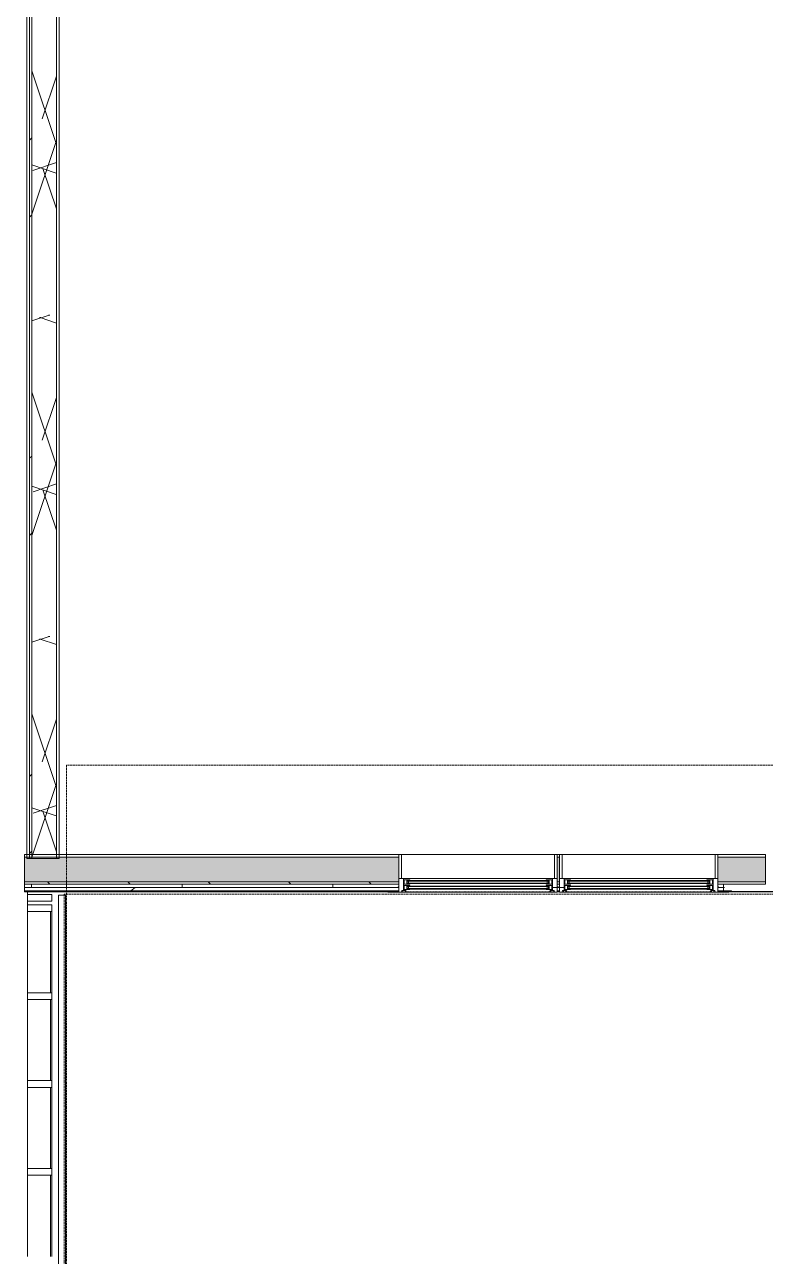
# Model space of a CAD drawing. Header units: metres. Extents: x -104 to 1975, y 9767 to 12269.
# Drawn here: x 475.3 to 641.2, y 11166.2 to 11442.2 of the extents above; entities that cross this region are included whole.
import ezdxf

# ---------------------------------------------------------------- set-up
doc = ezdxf.new("R2010")
doc.units = ezdxf.units.M
for name, pattern in [('Dash', [0.25, 0.125, -0.125]), ('Dash 1_16_', [0.125, 0.0625, -0.0625]), ('Double Dash 3_8_', [1, 0.375, -0.125, 0.125, -0.125, 0.125, -0.125])]:
    doc.linetypes.add(name, pattern=pattern)
for name, color, linetype, lineweight in [('0-2', 7, 'Continuous', 9), ('0-3', 10, 'Double Dash 3_8_', 15), ('A-DETL-GENF-HDLN-1', 7, 'Dash', 9), ('A-DETL-GENF-HDLN-2', 1, 'Continuous', 9), ('A-FLOR-1', 7, 'Continuous', 9), ('A-GLAZ', 151, 'Continuous', 9), ('A-GLAZ-1', 7, 'Continuous', 9), ('A-GLAZ-CWMG', 51, 'Continuous', 9), ('A-GLAZ-CWMG-1', 7, 'Continuous', 9), ('A-GLAZ-CWMG-2', 252, 'Continuous', 9), ('A-WALL', 113, 'Continuous', 9), ('A-WALL-1', 7, 'Continuous', 9), ('A-WALL-PATT-1', 8, 'Continuous', 9), ('A-WALL-PATT-2', 253, 'Continuous', 9), ('A-WALL-PATT-5', 111, 'Continuous', 9), ('C-PROP-LINE-2', 10, 'Dash 1_16_', 15), ('I-WALL', 2, 'Continuous', 9)]:
    doc.layers.add(name, color=color, linetype=linetype, lineweight=lineweight)
pattern_1 = [(161.57, (3887.364, 1.8), (-14.4010124, -0.0012439), [0, -102.456, 11.376, 0]), (18.43, (3883.764, 1.8), (-14.4010124, 0.0012439), [0, -102.456, 11.376, 0]), (108.43, (3887.364, 1.8), (7.1973965, -36.003153), [34.146, -79.686]), (71.57, (3883.764, 1.8), (7.1973965, 36.003153), [34.146, -79.686])]

# ---------------------------------------------------------------- blocks, each defined once
blk = doc.blocks.new('Perforated Panel at Magic-Pak - hvac panel - 3rd floor-2505074-KEY PLAN - 2ND FLOOR')
at = {"layer": 'A-GLAZ-1'}
for p, q in [((-19.01, -4.12), (19.01, -4.12)), ((-19.01, -4.19), (-19.01, -4.12)), ((19.01, -4.19), (-19.01, -4.19)), ((19.01, -4.12), (19.01, -4.19))]:
    blk.add_line(p, q, dxfattribs=at)
blk = doc.blocks.new('Rectangular Mullion - Stud - Vertical-3289778-KEY PLAN - 2ND FLOOR')
at = {"layer": 'A-GLAZ-CWMG-1'}
for p, q in [((-1.5, 2.75), (-1.5, -2.75)), ((0, 2.75), (-1.5, 2.75)), ((0, -2.75), (0, 2.75)), ((-1.5, -2.75), (0, -2.75))]:
    blk.add_line(p, q, dxfattribs=at)
blk = doc.blocks.new('Rectangular Mullion - Stud - Base_Head-1991713-KEY PLAN - 2ND FLOOR')
at = {"layer": 'A-GLAZ-CWMG-2'}
h = blk.add_hatch(dxfattribs=at)
h.set_pattern_fill('FP_6', color=256, style=0, pattern_type=2)
h.set_pattern_definition([(90, (-3406.924, 11235.12), (-8, 5e-16), [])])
h.paths.add_polyline_path([(-3409.67, 11225.28), (-3404.17, 11225.28), (-3404.17, 11243.46), (-3409.67, 11243.46)], flags=0)
at = {"layer": 'A-GLAZ-CWMG-1'}
for p, q in [((-3409.67, 11243.46), (-3409.67, 11225.28)), ((-3404.17, 11225.28), (-3404.17, 11243.46))]:
    blk.add_line(p, q, dxfattribs=at)
blk = doc.blocks.new('Rectangular Mullion - Stud - Base_Head-1769174-KEY PLAN - 2ND FLOOR')
at = {"layer": 'A-GLAZ-CWMG-2'}
h = blk.add_hatch(dxfattribs=at)
h.set_pattern_fill('FP_7', color=256, style=0, pattern_type=2)
h.set_pattern_definition([(90, (-3406.924, 11215.437), (-8, 5e-16), [])])
h.paths.add_polyline_path([(-3404.17, 11205.59), (-3404.17, 11223.78), (-3409.67, 11223.78), (-3409.67, 11205.59)], flags=0)
at = {"layer": 'A-GLAZ-CWMG-1'}
for p, q in [((-3409.67, 11223.78), (-3409.67, 11205.59)), ((-3404.17, 11205.59), (-3404.17, 11223.78))]:
    blk.add_line(p, q, dxfattribs=at)
blk = doc.blocks.new('Rectangular Mullion - Stud - Vertical-3289780-KEY PLAN - 2ND FLOOR')
at = {"layer": 'A-GLAZ-CWMG-1'}
for p, q in [((0, 2.75), (1.5, 2.75)), ((0, -2.75), (0, 2.75)), ((1.5, 2.75), (1.5, -2.75)), ((1.5, -2.75), (0, -2.75))]:
    blk.add_line(p, q, dxfattribs=at)
blk = doc.blocks.new('Rectangular Mullion - Stud - Vertical-V5-KEY PLAN - 2ND FLOOR')
at = {"layer": 'A-GLAZ-CWMG-1'}
for p, q in [((0, 2.75), (1.5, 2.75)), ((0, -2.75), (0, 2.75)), ((1.5, 2.75), (1.5, -2.75)), ((1.5, -2.75), (0, -2.75))]:
    blk.add_line(p, q, dxfattribs=at)
blk = doc.blocks.new('Rectangular Mullion - Stud - Vertical-V6-KEY PLAN - 2ND FLOOR')
at = {"layer": 'A-GLAZ-CWMG-1'}
for p, q in [((0, 2.75), (1.5, 2.75)), ((0, -2.75), (0, 2.75)), ((1.5, 2.75), (1.5, -2.75)), ((1.5, -2.75), (0, -2.75))]:
    blk.add_line(p, q, dxfattribs=at)
blk = doc.blocks.new('Rectangular Mullion - Stud - Vertical-V7-KEY PLAN - 2ND FLOOR')
at = {"layer": 'A-GLAZ-CWMG'}
h = blk.add_hatch(dxfattribs=at)
h.set_pattern_fill('FP_9', color=256, style=0, pattern_type=2)
h.set_pattern_definition([(53.13, (11095.911, -3442.924), (-208.800444, -248.399627), [45, -405]), (63.435, (11122.91, -3496.924), (18.00023, 126.00021), [100.623, -100.623]), (71.565, (11167.91, -3496.924), (35.999546, 197.99966), [56.921, -227.684])])
h.paths.add_polyline_path([(1.5, 2.75), (1.5, -2.75), (0, -2.75), (0, 2.75)], flags=0)
at = {"layer": 'A-GLAZ-CWMG-1'}
for p, q in [((0, 2.75), (1.5, 2.75)), ((0, -2.75), (0, 2.75)), ((1.5, 2.75), (1.5, -2.75)), ((1.5, -2.75), (0, -2.75))]:
    blk.add_line(p, q, dxfattribs=at)
blk = doc.blocks.new('Window-Double_Hung-Marvin-Essential - ESDH3066 - 2nd Floor-3357213-KEY PLAN - 2ND FLOOR')
at = {"layer": 'A-DETL-GENF-HDLN-1'}
blk.add_line((16.1, -4.22), (-16.5, -4.22), dxfattribs=at)
at = {"layer": 'A-DETL-GENF-HDLN-2'}
for p, q in [((-17.12, 4.19), (-17.75, 4.19)), ((-17.12, -1.16), (-17.12, 4.19)), ((17.12, 4.19), (17.75, 4.19)), ((17.12, 4.19), (17.12, -1.16)), ((-16.72, -1.19), (-17.75, -1.19)), ((-17.75, -4.28), (-17.75, -1.19)), ((-16.72, -3.77), (-16.72, -1.19)), ((-16.56, -1.53), (-15.34, -1.53)), ((-16.56, -1.53), (-16.56, -2.47)), ((-15.34, -2.47), (-16.56, -2.47)), ((-16.56, -2.75), (-15.34, -2.75)), ((-16.56, -2.75), (-16.56, -3.69)), ((-15.28, -1.65), (-15.94, -1.65)), ((-15.94, -1.65), (-15.94, -2.37)), ((-15.94, -2.37), (-15.28, -2.37)), ((-15.84, -1.66), (-15.84, -2.35)), ((-15.54, -1.79), (-15.54, -2.23)), ((-15.34, -1.53), (-15.28, -1.59)), ((-15.34, -2.47), (-15.28, -2.41)), ((-15.34, -2.75), (-15.28, -2.81)), ((-15.28, -1.59), (-15.28, -1.65)), ((-15.28, -2.37), (-15.28, -2.41)), ((15.34, -1.53), (15.28, -1.59)), ((15.28, -1.59), (15.28, -1.65)), ((15.28, -1.65), (15.94, -1.65)), ((15.28, -2.37), (15.28, -2.41)), ((15.94, -2.37), (15.28, -2.37)), ((15.34, -2.47), (15.28, -2.41)), ((15.34, -2.75), (15.28, -2.81)), ((16.56, -1.53), (15.34, -1.53)), ((15.34, -2.47), (16.56, -2.47)), ((16.56, -2.75), (15.34, -2.75)), ((15.54, -1.79), (15.54, -2.23)), ((15.84, -1.66), (15.84, -2.35)), ((15.94, -1.65), (15.94, -2.37)), ((16.56, -1.53), (16.56, -2.47)), ((16.56, -2.75), (16.56, -3.69)), ((16.72, -3.77), (16.72, -1.19)), ((16.72, -1.19), (17.75, -1.19)), ((17.75, -4.28), (17.75, -1.19)), ((-19.25, -3.23), (-19.25, -3.19)), ((-19.25, -3.19), (-17.9, -3.19)), ((-17.75, -3.23), (-19.25, -3.23)), ((-17.9, -3.19), (-17.9, -3.08)), ((-17.9, -3.08), (-17.75, -3.08)), ((-17.75, -4.28), (-17.16, -4.28)), ((-17.08, -3.87), (-17.16, -4.28)), ((-17.08, -3.87), (-16.19, -3.87)), ((-16.85, -4.25), (-16.85, -3.87)), ((-16.3, -4.25), (-16.85, -4.25)), ((-16.38, -3.77), (-16.72, -3.77)), ((-15.34, -3.69), (-16.56, -3.69)), ((-16.38, -3.87), (-16.38, -3.77)), ((-16.18, -4.01), (-16.3, -4.01)), ((-16.3, -4.01), (-16.3, -4.25)), ((-16.19, -3.87), (-16.19, -3.97)), ((-16.19, -3.97), (-16.1, -3.97)), ((-16.18, -4.22), (-16.18, -4.01)), ((-16.18, -4.22), (-16.1, -4.22)), ((-16.1, -3.97), (-16.1, -4.22)), ((-15.28, -2.87), (-15.94, -2.87)), ((-15.94, -2.87), (-15.94, -3.59)), ((-15.94, -3.59), (-15.28, -3.59)), ((-15.84, -2.88), (-15.84, -3.57)), ((-15.54, -3.01), (-15.54, -3.45)), ((-15.34, -3.69), (-15.28, -3.63)), ((-15.28, -2.81), (-15.28, -2.87)), ((-15.28, -3.59), (-15.28, -3.63)), ((15.28, -2.81), (15.28, -2.87)), ((15.28, -2.87), (15.94, -2.87)), ((15.28, -3.59), (15.28, -3.63)), ((15.94, -3.59), (15.28, -3.59)), ((15.34, -3.69), (15.28, -3.63)), ((15.34, -3.69), (16.56, -3.69)), ((15.54, -3.01), (15.54, -3.45)), ((15.84, -2.88), (15.84, -3.57)), ((15.94, -2.87), (15.94, -3.59)), ((16.19, -3.97), (16.1, -3.97)), ((16.1, -3.97), (16.1, -4.22)), ((16.18, -4.22), (16.1, -4.22)), ((16.18, -4.22), (16.18, -4.01)), ((16.18, -4.01), (16.3, -4.01)), ((17.08, -3.87), (16.19, -3.87)), ((16.19, -3.87), (16.19, -3.97)), ((16.3, -4.01), (16.3, -4.25)), ((16.3, -4.25), (16.85, -4.25)), ((16.38, -3.87), (16.38, -3.77)), ((16.38, -3.77), (16.72, -3.77)), ((16.85, -4.25), (16.85, -3.87)), ((17.08, -3.87), (17.16, -4.28)), ((17.75, -4.28), (17.16, -4.28)), ((17.9, -3.08), (17.75, -3.08)), ((17.75, -3.23), (19.25, -3.23)), ((17.9, -3.19), (17.9, -3.08)), ((19.25, -3.19), (17.9, -3.19)), ((19.25, -3.23), (19.25, -3.19))]:
    blk.add_line(p, q, dxfattribs=at)
at = {"layer": 'A-GLAZ'}
for p, q in [((15.84, -1.66), (-15.84, -1.66)), ((15.84, -1.79), (-15.84, -1.79)), ((15.84, -2.23), (-15.84, -2.23)), ((15.84, -2.35), (-15.84, -2.35)), ((15.84, -2.88), (-15.84, -2.88)), ((15.84, -3.01), (-15.84, -3.01)), ((15.84, -3.45), (-15.84, -3.45)), ((15.84, -3.57), (-15.84, -3.57))]:
    blk.add_line(p, q, dxfattribs=at)
at = {"layer": 'A-GLAZ-1'}
for p, q in [((-17.75, 4.19), (17.75, 4.19)), ((-17.75, -1.16), (-17.75, 4.19)), ((17.75, 4.19), (17.75, -1.16)), ((-17.75, -1.19), (17.75, -1.19)), ((-17.75, -4.28), (-17.75, -1.19)), ((17.75, -1.19), (17.75, -4.28)), ((17.75, -4.28), (-17.75, -4.28)), ((17.75, -4.19), (20.21, -4.19)), ((20.21, -4.25), (17.75, -4.25)), ((20.21, -4.19), (20.21, -4.25))]:
    blk.add_line(p, q, dxfattribs=at)
blk = doc.blocks.new('Window-Double_Hung-Marvin-Essential - ESDH3066 - 2nd Floor-3357214-KEY PLAN - 2ND FLOOR')
at = {"layer": 'A-DETL-GENF-HDLN-1'}
blk.add_line((16.1, 4.22), (-16.5, 4.22), dxfattribs=at)
at = {"layer": 'A-DETL-GENF-HDLN-2'}
for p, q in [((-19.25, 3.23), (-19.25, 3.19)), ((-17.75, 3.23), (-19.25, 3.23)), ((-19.25, 3.19), (-17.9, 3.19)), ((-17.9, 3.19), (-17.9, 3.08)), ((-17.9, 3.08), (-17.75, 3.08)), ((-17.75, 4.28), (-17.16, 4.28)), ((-17.75, 4.28), (-17.75, 1.19)), ((-17.08, 3.87), (-17.16, 4.28)), ((-17.08, 3.87), (-16.19, 3.87)), ((-16.85, 4.25), (-16.85, 3.87)), ((-16.3, 4.25), (-16.85, 4.25)), ((-16.38, 3.77), (-16.72, 3.77)), ((-16.72, 3.77), (-16.72, 1.19)), ((-15.34, 3.69), (-16.56, 3.69)), ((-16.56, 2.75), (-16.56, 3.69)), ((-16.38, 3.87), (-16.38, 3.77)), ((-16.3, 4.01), (-16.3, 4.25)), ((-16.18, 4.01), (-16.3, 4.01)), ((-16.19, 3.97), (-16.1, 3.97)), ((-16.19, 3.87), (-16.19, 3.97)), ((-16.18, 4.22), (-16.1, 4.22)), ((-16.18, 4.22), (-16.18, 4.01)), ((-16.1, 3.97), (-16.1, 4.22)), ((-15.94, 2.87), (-15.94, 3.59)), ((-15.94, 3.59), (-15.28, 3.59)), ((-15.28, 2.87), (-15.94, 2.87)), ((-15.84, 2.88), (-15.84, 3.57)), ((-15.54, 3.01), (-15.54, 3.45)), ((-15.34, 3.69), (-15.28, 3.63)), ((-15.34, 2.75), (-15.28, 2.81)), ((-15.28, 3.59), (-15.28, 3.63)), ((-15.28, 2.81), (-15.28, 2.87)), ((15.34, 3.69), (15.28, 3.63)), ((15.28, 3.59), (15.28, 3.63)), ((15.94, 3.59), (15.28, 3.59)), ((15.28, 2.81), (15.28, 2.87)), ((15.28, 2.87), (15.94, 2.87)), ((15.34, 2.75), (15.28, 2.81)), ((15.34, 3.69), (16.56, 3.69)), ((15.54, 3.01), (15.54, 3.45)), ((15.84, 2.88), (15.84, 3.57)), ((15.94, 2.87), (15.94, 3.59)), ((16.18, 4.22), (16.1, 4.22)), ((16.1, 3.97), (16.1, 4.22)), ((16.19, 3.97), (16.1, 3.97)), ((16.18, 4.22), (16.18, 4.01)), ((16.18, 4.01), (16.3, 4.01)), ((16.19, 3.87), (16.19, 3.97)), ((17.08, 3.87), (16.19, 3.87)), ((16.3, 4.01), (16.3, 4.25)), ((16.3, 4.25), (16.85, 4.25)), ((16.38, 3.87), (16.38, 3.77)), ((16.38, 3.77), (16.72, 3.77)), ((16.56, 2.75), (16.56, 3.69)), ((16.72, 3.77), (16.72, 1.19)), ((16.85, 4.25), (16.85, 3.87)), ((17.08, 3.87), (17.16, 4.28)), ((17.75, 4.28), (17.16, 4.28)), ((17.75, 4.28), (17.75, 1.19)), ((17.75, 3.23), (19.25, 3.23)), ((17.9, 3.08), (17.75, 3.08)), ((17.9, 3.19), (17.9, 3.08)), ((19.25, 3.19), (17.9, 3.19)), ((19.25, 3.23), (19.25, 3.19)), ((-16.72, 1.19), (-17.75, 1.19)), ((-17.12, 1.16), (-17.12, -4.19)), ((-16.56, 2.75), (-15.34, 2.75)), ((-15.34, 2.47), (-16.56, 2.47)), ((-16.56, 1.53), (-16.56, 2.47)), ((-16.56, 1.53), (-15.34, 1.53)), ((-15.94, 1.65), (-15.94, 2.37)), ((-15.94, 2.37), (-15.28, 2.37)), ((-15.28, 1.65), (-15.94, 1.65)), ((-15.84, 1.66), (-15.84, 2.35)), ((-15.54, 1.79), (-15.54, 2.23)), ((-15.34, 2.47), (-15.28, 2.41)), ((-15.34, 1.53), (-15.28, 1.59)), ((-15.28, 2.37), (-15.28, 2.41)), ((-15.28, 1.59), (-15.28, 1.65)), ((15.34, 2.47), (15.28, 2.41)), ((15.28, 2.37), (15.28, 2.41)), ((15.94, 2.37), (15.28, 2.37)), ((15.28, 1.59), (15.28, 1.65)), ((15.28, 1.65), (15.94, 1.65)), ((15.34, 1.53), (15.28, 1.59)), ((16.56, 2.75), (15.34, 2.75)), ((15.34, 2.47), (16.56, 2.47)), ((16.56, 1.53), (15.34, 1.53)), ((15.54, 1.79), (15.54, 2.23)), ((15.84, 1.66), (15.84, 2.35)), ((15.94, 1.65), (15.94, 2.37)), ((16.56, 1.53), (16.56, 2.47)), ((16.72, 1.19), (17.75, 1.19)), ((17.12, -4.19), (17.12, 1.16)), ((-17.12, -4.19), (-17.75, -4.19)), ((17.12, -4.19), (17.75, -4.19))]:
    blk.add_line(p, q, dxfattribs=at)
at = {"layer": 'A-GLAZ'}
for p, q in [((15.84, 3.57), (-15.84, 3.57)), ((15.84, 3.45), (-15.84, 3.45)), ((15.84, 3.01), (-15.84, 3.01)), ((15.84, 2.88), (-15.84, 2.88)), ((15.84, 2.35), (-15.84, 2.35)), ((15.84, 2.23), (-15.84, 2.23)), ((15.84, 1.79), (-15.84, 1.79)), ((15.84, 1.66), (-15.84, 1.66))]:
    blk.add_line(p, q, dxfattribs=at)
at = {"layer": 'A-GLAZ-1'}
for p, q in [((17.75, 4.28), (-17.75, 4.28)), ((-17.75, 4.28), (-17.75, 1.19)), ((17.75, 1.19), (17.75, 4.28)), ((20.21, 4.25), (17.75, 4.25)), ((17.75, 4.19), (20.21, 4.19)), ((20.21, 4.19), (20.21, 4.25)), ((-17.75, 1.19), (17.75, 1.19)), ((-17.75, 1.16), (-17.75, -4.19)), ((17.75, -4.19), (17.75, 1.16)), ((-17.75, -4.19), (17.75, -4.19))]:
    blk.add_line(p, q, dxfattribs=at)
blk = doc.blocks.new('Family - ___-2835860-KEY PLAN - 2ND FLOOR')
at = {"layer": 'C-PROP-LINE-2'}
for p, q in [((-2067.92, 11247.39), (-3401.42, 11247.39)), ((-3401.42, 11247.39), (-3401.42, 10851.39))]:
    blk.add_line(p, q, dxfattribs=at)
blk = doc.blocks.new('Family - ___-2835903-KEY PLAN - 2ND FLOOR')
at = {"layer": 'C-PROP-LINE-2'}
for p, q in [((-2096.82, 11276.29), (-3400.92, 11276.29)), ((-3400.92, 11276.29), (-3400.92, 10822.49))]:
    blk.add_line(p, q, dxfattribs=at)
blk = doc.blocks.new('Family - ___-2835932-KEY PLAN - 2ND FLOOR')
at = {"layer": 'C-PROP-LINE-2'}
for p, q in [((-2067.92, 11247.39), (-3401.42, 11247.39)), ((-3401.42, 11247.39), (-3401.42, 10851.39))]:
    blk.add_line(p, q, dxfattribs=at)

msp = doc.modelspace()

# ---------------------------------------------------------------- hatches: boundary and pattern name
at = {"layer": 'A-WALL-PATT-1'}
h = msp.add_hatch(dxfattribs=at)
h.set_pattern_fill('FP_1', color=256, style=0, pattern_type=2)
h.set_pattern_definition([(0, (3885.564, 0), (115.2, 28.8), [4.752, -81.648, 4.752, -81.648, -460.8]), (0, (3885.564, 0), (115.2, 28.8), [-172.8, 4.752, -168.048, 4.752, -81.648, -201.6]), (0, (3885.564, 0), (115.2, 28.8), [-432, 4.752, -52.848, 4.752, -139.248]), (120, (3928.764, 14.4), (-82.54153, 85.36613), [4.752, -81.648, 4.752, -81.648, -460.8]), (120, (3928.764, 14.4), (-82.54153, 85.36613), [-172.8, 4.752, -168.048, 4.752, -81.648, -201.6]), (120, (3928.764, 14.4), (-82.54153, 85.36613), [-432, 4.752, -52.848, 4.752, -139.248]), (240, (3943.164, 72), (-32.65847, -114.16613), [4.752, -81.648, 4.752, -81.648, -460.8]), (240, (3943.164, 72), (-32.65847, -114.16613), [-172.8, 4.752, -168.048, 4.752, -81.648, -201.6]), (240, (3943.164, 72), (-32.65847, -114.16613), [-432, 4.752, -52.848, 4.752, -139.248])])
h.paths.add_polyline_path([(1439.89, 11255.64), (1439.89, 11256.26), (1439.39, 11256.26), (1439.39, 11255.64)], flags=0)
h.paths.add_polyline_path([(1178.97, 11255.64), (1178.97, 11256.26), (1175.09, 11256.12), (1175.09, 11255.64)], flags=0)
h.paths.add_polyline_path([(1206.84, 11255.64), (1247.83, 11255.64), (1247.73, 11256.26), (1206.84, 11256.26)], flags=0)
h.paths.add_polyline_path([(1809.39, 11255.64), (1809.39, 11256.26), (1782.53, 11256.26), (1782.53, 11255.64)], flags=0)
h.paths.add_polyline_path([(1164.25, 11255.64), (1166.59, 11255.79), (1166.59, 11256.26), (1162.72, 11256.26), (1162.72, 11255.64)], flags=0)
h.paths.add_polyline_path([(1704.63, 11255.64), (1747.03, 11255.64), (1747.03, 11256.26), (1667.39, 11256.26), (1667.39, 11255.64)], flags=0)
h.paths.add_polyline_path([(1595.89, 11255.64), (1595.89, 11256.26), (1552.13, 11256.26), (1552.13, 11255.64), (1569.53, 11255.64)], flags=0)
h.paths.add_polyline_path([(1631.89, 11255.64), (1631.89, 11256.26), (1631.39, 11256.26), (1631.39, 11255.64)], flags=0)
h.paths.add_polyline_path([(1516.63, 11255.64), (1516.63, 11256.26), (1475.39, 11256.26), (1475.39, 11255.64)], flags=0)
h.paths.add_polyline_path([(865.74, 11255.64), (865.74, 11256.26), (820.13, 11256.26), (820.13, 11255.64), (824.19, 11255.64)], flags=0)
h.paths.add_polyline_path([(893.62, 11255.64), (902.23, 11255.64), (902.23, 11256.26), (893.62, 11256.26)], flags=0)
h.paths.add_polyline_path([(1055.89, 11255.64), (1055.89, 11256.26), (1055.39, 11256.26), (1055.39, 11255.64)], flags=0)
h.paths.add_polyline_path([(1134.84, 11255.64), (1134.84, 11256.26), (1091.39, 11256.26), (1091.39, 11255.64)], flags=0)
h.paths.add_polyline_path([(1403.89, 11255.64), (1403.89, 11256.26), (1376.88, 11256.26), (1376.88, 11255.64)], flags=0)
h.paths.add_polyline_path([(1320.41, 11255.64), (1368, 11255.64), (1368, 11256.26), (1319.33, 11256.26), (1319.33, 11255.64)], flags=0)
h.paths.add_polyline_path([(488.78, 11255.64), (559.09, 11255.64), (559.09, 11256.26), (483.02, 11256.26), (483.02, 11255.64)], flags=0)
h.paths.add_polyline_path([(641.24, 11255.64), (641.24, 11256.26), (630.59, 11256.26), (630.59, 11255.64)], flags=0)
h.paths.add_polyline_path([(595.09, 11255.64), (595.09, 11256.26), (594.59, 11256.26), (594.59, 11255.64)], flags=0)
h.paths.add_polyline_path([(676.8, 11255.64), (676.8, 11256.26), (669.12, 11256.26), (669.12, 11255.64)], flags=0)
h.paths.add_polyline_path([(475.27, 11255.64), (475.77, 11255.64), (475.64, 11256.26), (475.27, 11256.26)], flags=0)
h.paths.add_polyline_path([(937.73, 11255.64), (964.8, 11255.64), (964.8, 11256.26), (937.73, 11256.26)], flags=0)
h.paths.add_polyline_path([(685.68, 11255.64), (748.63, 11255.64), (748.63, 11256.26), (685.68, 11256.26), (685.68, 11255.77)], flags=0)
h.paths.add_polyline_path([(1019.89, 11255.64), (1019.89, 11256.26), (973.68, 11256.26), (973.68, 11255.64)], flags=0)
h = msp.add_hatch(dxfattribs=at)
h.set_pattern_fill('FP_2', color=256, style=0, pattern_type=2)
h.set_pattern_definition([(216.87, (3921.564, 90), (269.999678, 180.000482), [45, -405]), (206.565, (3975.564, 63), (-90.00047, -89.99987), [100.623, -100.623]), (198.435, (3975.564, 18), (-179.999294, -90.00048), [56.921, -227.684])])
h.paths.add_polyline_path([(1439.89, 11248.14), (1439.89, 11248.89), (1439.39, 11248.89), (1439.39, 11248.14)], flags=0)
h.paths.add_polyline_path([(1319.33, 11248.14), (1403.89, 11248.14), (1403.89, 11248.89), (1319.33, 11248.89)], flags=0)
h.paths.add_polyline_path([(1747.03, 11248.14), (1747.03, 11248.89), (1667.39, 11248.89), (1667.39, 11248.14), (1704.63, 11248.14)], flags=0)
h.paths.add_polyline_path([(1782.53, 11248.14), (1816.89, 11248.14), (1816.89, 11248.89), (1782.53, 11248.89)], flags=0)
h.paths.add_polyline_path([(1475.39, 11248.14), (1516.63, 11248.14), (1516.63, 11248.89), (1475.39, 11248.89)], flags=0)
h.paths.add_polyline_path([(1595.89, 11248.14), (1595.89, 11248.89), (1552.13, 11248.89), (1552.13, 11248.14), (1569.53, 11248.14)], flags=0)
h.paths.add_polyline_path([(1631.89, 11248.14), (1631.89, 11248.89), (1631.39, 11248.89), (1631.39, 11248.14)], flags=0)
h.paths.add_polyline_path([(824.77, 11248.14), (862.08, 11248.14), (862.08, 11248.89), (820.13, 11248.89), (820.13, 11248.14), (821.05, 11248.14)], flags=0)
h.paths.add_polyline_path([(630.59, 11248.14), (631.87, 11248.14), (631.87, 11248.89), (630.59, 11248.89)], flags=0)
h.paths.add_polyline_path([(937.73, 11248.14), (1019.89, 11248.14), (1019.89, 11248.89), (937.73, 11248.89)], flags=0)
h.paths.add_polyline_path([(1231.8, 11248.14), (1247.83, 11248.14), (1247.83, 11248.89), (1210.8, 11248.89), (1210.86, 11248.14), (1214.91, 11248.14)], flags=0)
h.paths.add_polyline_path([(1130.88, 11248.14), (1130.88, 11248.89), (1091.39, 11248.89), (1091.39, 11248.14), (1130.48, 11248.14)], flags=0)
h.paths.add_polyline_path([(1055.39, 11248.14), (1055.89, 11248.14), (1055.89, 11248.89), (1055.39, 11248.89)], flags=0)
h.paths.add_polyline_path([(475.27, 11248.14), (559.09, 11248.14), (559.09, 11248.89), (475.27, 11248.89)], flags=0)
h.paths.add_polyline_path([(595.09, 11248.14), (595.09, 11248.89), (594.59, 11248.89), (594.59, 11248.14)], flags=0)
h.paths.add_polyline_path([(691.42, 11248.14), (748.63, 11248.14), (748.63, 11248.89), (673.39, 11248.89), (673.39, 11248.14)], flags=0)
at = {"layer": 'A-WALL-PATT-2'}
h = msp.add_hatch(dxfattribs=at)
h.set_pattern_fill('FP_5', color=256, style=0, pattern_type=2)
h.set_pattern_definition(pattern_1)
h.paths.add_polyline_path([(820.13, 11250.14), (865.74, 11250.14), (865.74, 11255.64), (820.13, 11255.64), (820.13, 11252.26)], flags=0)
h.paths.add_polyline_path([(937.73, 11250.14), (1019.89, 11250.14), (1019.89, 11255.64), (937.73, 11255.64), (937.73, 11250.89)], flags=0)
h.paths.add_polyline_path([(1403.89, 11250.14), (1403.89, 11255.64), (1319.33, 11255.64), (1319.33, 11250.14), (1366.89, 11250.14)], flags=0)
h.paths.add_polyline_path([(1091.39, 11250.14), (1134.84, 11250.14), (1134.84, 11255.64), (1091.39, 11255.64), (1091.39, 11250.89)], flags=0)
h.paths.add_polyline_path([(1231.8, 11250.14), (1247.83, 11250.14), (1247.74, 11255.64), (1206.84, 11255.64), (1206.84, 11250.14), (1214.91, 11250.14)], flags=0)
h.paths.add_polyline_path([(1704.63, 11250.14), (1747.03, 11250.14), (1747.03, 11255.64), (1667.39, 11255.64), (1667.39, 11250.14)], flags=0)
h.paths.add_polyline_path([(630.59, 11250.14), (641.24, 11250.14), (641.24, 11255.64), (630.59, 11255.64), (630.59, 11250.89)], flags=0)
h.paths.add_polyline_path([(1814.89, 11250.14), (1814.89, 11255.64), (1782.53, 11255.64), (1782.53, 11250.14)], flags=0)
h.paths.add_polyline_path([(1439.39, 11250.14), (1439.89, 11250.14), (1439.89, 11255.64), (1439.39, 11255.64), (1439.39, 11250.89)], flags=0)
h.paths.add_polyline_path([(594.59, 11250.14), (595.09, 11250.14), (595.09, 11255.64), (594.59, 11255.64), (594.59, 11250.89)], flags=0)
h.paths.add_polyline_path([(1178.97, 11250.14), (1178.97, 11255.64), (1162.72, 11255.64), (1162.72, 11250.14), (1164.25, 11250.14)], flags=0)
h.paths.add_polyline_path([(488.78, 11250.14), (559.09, 11250.14), (559.09, 11255.64), (482.39, 11255.53), (482.39, 11255.36), (476.89, 11255.36), (476.89, 11255.64), (475.27, 11255.64), (475.27, 11250.14), (475.89, 11250.14)], flags=0)
h.paths.add_polyline_path([(748.63, 11250.14), (748.63, 11255.64), (669.12, 11255.64), (669.12, 11250.14), (725.2, 11250.14)], flags=0)
h.paths.add_polyline_path([(1475.39, 11250.14), (1516.63, 11250.14), (1516.63, 11255.64), (1475.39, 11255.64), (1475.39, 11250.89)], flags=0)
h.paths.add_polyline_path([(1595.89, 11250.14), (1595.89, 11255.64), (1552.13, 11255.64), (1552.13, 11250.14), (1569.53, 11250.14)], flags=0)
h.paths.add_polyline_path([(1631.89, 11250.14), (1631.89, 11255.64), (1631.39, 11255.64), (1631.39, 11250.14)], flags=0)
h.paths.add_polyline_path([(894.06, 11250.14), (902.23, 11250.14), (902.23, 11255.64), (893.62, 11255.64), (893.62, 11250.14)], flags=0)
h.paths.add_polyline_path([(1055.39, 11250.14), (1055.89, 11250.14), (1055.89, 11255.64), (1055.39, 11255.64), (1055.39, 11250.89)], flags=0)
h = msp.add_hatch(dxfattribs=at)
h.set_pattern_fill('FP_4', color=256, style=0, pattern_type=2)
h.set_pattern_definition([(0, (3885.564, 0), (0, 17.993), []), (315, (3885.564, 0), (17.993039, 0), [25.446, -25.446]), (45, (3885.564, 0), (17.993039, 0), [25.446, -25.446])])
h.paths.add_polyline_path([(1815.39, 11249.64), (1815.39, 11250.14), (1782.53, 11250.14), (1782.53, 11249.64), (1814.89, 11249.64)], flags=0)
h.paths.add_polyline_path([(1631.39, 11249.64), (1631.89, 11249.64), (1631.89, 11250.14), (1631.39, 11250.14)], flags=0)
h.paths.add_polyline_path([(1704.63, 11249.64), (1747.03, 11249.64), (1747.03, 11250.14), (1667.39, 11250.14), (1667.39, 11249.64)], flags=0)
h.paths.add_polyline_path([(1091.39, 11249.64), (1134.84, 11249.71), (1134.84, 11250.14), (1091.39, 11250.14)], flags=0)
h.paths.add_polyline_path([(1162.72, 11249.64), (1178.97, 11249.64), (1178.97, 11250.14), (1162.72, 11250.14)], flags=0)
h.paths.add_polyline_path([(1055.39, 11249.64), (1055.89, 11249.64), (1055.89, 11250.14), (1055.39, 11250.14)], flags=0)
h.paths.add_polyline_path([(1569.53, 11249.64), (1595.89, 11249.64), (1595.89, 11250.14), (1552.13, 11250.14), (1552.13, 11249.64)], flags=0)
h.paths.add_polyline_path([(1206.84, 11249.64), (1247.83, 11249.64), (1247.83, 11250.14), (1206.84, 11250.14)], flags=0)
h.paths.add_polyline_path([(937.73, 11249.64), (1019.89, 11249.64), (1019.89, 11250.14), (937.73, 11250.14)], flags=0)
h.paths.add_polyline_path([(1475.39, 11249.64), (1516.63, 11249.64), (1516.63, 11250.14), (1475.39, 11250.14)], flags=0)
h.paths.add_polyline_path([(1439.39, 11249.64), (1439.89, 11249.64), (1439.89, 11250.14), (1439.39, 11250.14)], flags=0)
h.paths.add_polyline_path([(894.06, 11249.64), (902.23, 11249.64), (902.23, 11250.14), (893.62, 11250.14), (893.62, 11249.64)], flags=0)
h.paths.add_polyline_path([(820.13, 11249.64), (865.74, 11249.64), (865.74, 11250.14), (820.13, 11250.14)], flags=0)
h.paths.add_polyline_path([(1403.89, 11249.64), (1403.89, 11250.14), (1319.33, 11250.14), (1319.43, 11249.64), (1366.89, 11249.64)], flags=0)
h.paths.add_polyline_path([(748.63, 11249.64), (748.63, 11250.14), (669.12, 11250.14), (669.12, 11249.64), (725.2, 11249.64)], flags=0)
h.paths.add_polyline_path([(631.87, 11249.64), (641.24, 11249.64), (641.24, 11250.14), (630.59, 11250.14), (630.59, 11249.64)], flags=0)
h.paths.add_polyline_path([(488.78, 11249.64), (559.09, 11249.64), (559.09, 11250.14), (475.27, 11250.14), (475.27, 11249.64), (475.89, 11249.64)], flags=0)
h.paths.add_polyline_path([(595.09, 11249.64), (595.09, 11250.14), (594.59, 11250.14), (594.59, 11249.64)], flags=0)
h = msp.add_hatch(dxfattribs=at)
h.set_pattern_fill('FP_3', color=256, style=0, pattern_type=2)
h.set_pattern_definition([(0, (3885.564, 0), (0, 33.75), []), (90, (3885.564, 0), (-33.75, 2e-15), [])])
h.paths.add_polyline_path([(1475.39, 11248.89), (1516.63, 11248.89), (1516.63, 11249.64), (1475.39, 11249.64)], flags=0)
h.paths.add_polyline_path([(1816.14, 11248.89), (1816.14, 11249.64), (1782.53, 11249.64), (1782.53, 11248.89), (1814.89, 11248.89)], flags=0)
h.paths.add_polyline_path([(1333.12, 11248.89), (1403.89, 11248.89), (1403.89, 11249.64), (1319.33, 11249.64), (1319.33, 11248.89), (1324.68, 11248.89)], flags=0)
h.paths.add_polyline_path([(673.39, 11248.89), (748.63, 11248.89), (748.63, 11249.64), (673.39, 11249.64)], flags=0)
h.paths.add_polyline_path([(1130.48, 11248.89), (1130.88, 11248.89), (1130.88, 11249.64), (1091.39, 11249.64), (1091.39, 11248.89), (1096.7, 11248.89)], flags=0)
h.paths.add_polyline_path([(1704.63, 11248.89), (1747.03, 11248.89), (1747.03, 11249.64), (1667.39, 11249.64), (1667.39, 11248.89)], flags=0)
h.paths.add_polyline_path([(1595.89, 11248.89), (1595.89, 11249.64), (1552.13, 11249.64), (1552.13, 11248.89), (1569.53, 11248.89)], flags=0)
h.paths.add_polyline_path([(1055.89, 11248.89), (1055.89, 11249.64), (1055.39, 11249.64), (1055.39, 11248.89)], flags=0)
h.paths.add_polyline_path([(826.52, 11248.89), (862.08, 11248.89), (862.08, 11249.64), (820.13, 11249.64), (820.13, 11248.89), (825.05, 11248.89)], flags=0)
h.paths.add_polyline_path([(1631.39, 11248.89), (1631.89, 11248.89), (1631.89, 11249.64), (1631.39, 11249.64)], flags=0)
h.paths.add_polyline_path([(937.73, 11248.89), (1019.89, 11248.89), (1019.89, 11249.64), (937.73, 11249.64)], flags=0)
h.paths.add_polyline_path([(1439.39, 11248.89), (1439.89, 11248.89), (1439.89, 11249.64), (1439.39, 11249.64)], flags=0)
h.paths.add_polyline_path([(475.5, 11248.89), (559.09, 11248.89), (559.09, 11249.64), (475.27, 11249.5), (475.27, 11248.89)], flags=0)
h.paths.add_polyline_path([(594.59, 11248.89), (595.09, 11248.89), (595.09, 11249.64), (594.59, 11249.64)], flags=0)
h.paths.add_polyline_path([(631.87, 11248.89), (631.87, 11249.64), (630.59, 11249.57), (630.59, 11248.89)], flags=0)
h.paths.add_polyline_path([(1247.83, 11248.89), (1247.83, 11249.64), (1210.8, 11249.64), (1210.8, 11248.89), (1241.59, 11248.89)], flags=0)
at = {"layer": 'A-WALL-PATT-5'}
h = msp.add_hatch(dxfattribs=at)
h.set_pattern_fill('FP_23', color=256, style=0, pattern_type=2)
h.set_pattern_definition([(45, (3885.564, 0), (-35.63818, 35.63818), []), (45, (3885.564, 54), (-35.63818, 35.63818), [])])
h.paths.add_polyline_path([(476.39, 11255.64), (476.89, 11255.64), (476.89, 11647.24), (476.39, 11647.24), (476.39, 11255.64)], flags=0)
h = msp.add_hatch(dxfattribs=at)
h.set_pattern_fill('FP_5', color=256, style=0, pattern_type=2)
h.set_pattern_definition(pattern_1)
h.paths.add_polyline_path([(477, 11255.36), (482.39, 11255.53), (482.39, 11646.74), (476.89, 11646.74), (476.89, 11255.36)], flags=0)

# ---------------------------------------------------------------- linework, layer by layer
at = {"layer": 'A-FLOR-1'}
for p, q in [((475.89, 11247.29), (475.89, 11247.89)), ((475.89, 11244.96), (475.89, 11245.79))]:
    msp.add_line(p, q, dxfattribs=at)
at = {"layer": 'A-WALL'}
for p, q in [((476.39, 11647.24), (476.39, 11255.36)), ((476.89, 11646.74), (476.89, 11255.36)), ((482.39, 11641.24), (482.39, 11255.36))]:
    msp.add_line(p, q, dxfattribs=at)
at = {"layer": 'A-WALL-1'}
for p, q in [((559.09, 11256.26), (475.27, 11256.26)), ((475.27, 11256.26), (475.27, 11247.89)), ((595.09, 11256.26), (594.59, 11256.26)), ((641.24, 11256.26), (630.59, 11256.26)), ((641.24, 11249.64), (641.24, 11256.26)), ((475.27, 11255.64), (559.09, 11255.64)), ((594.59, 11255.64), (595.09, 11255.64)), ((630.59, 11255.64), (641.24, 11255.64)), ((475.27, 11250.14), (559.09, 11250.14)), ((475.27, 11249.64), (559.09, 11249.64)), ((475.27, 11248.89), (559.09, 11248.89)), ((475.27, 11248.14), (559.09, 11248.14)), ((475.27, 11247.89), (556.63, 11247.89)), ((594.59, 11250.14), (595.09, 11250.14)), ((594.59, 11249.64), (595.09, 11249.64)), ((594.59, 11248.89), (595.09, 11248.89)), ((594.59, 11248.14), (595.09, 11248.14)), ((594.59, 11247.89), (595.09, 11247.89)), ((630.59, 11250.14), (641.24, 11250.14)), ((630.59, 11249.64), (631.87, 11249.64)), ((630.59, 11248.89), (631.87, 11248.89)), ((630.59, 11248.14), (631.87, 11248.14)), ((631.87, 11248.14), (631.87, 11249.64)), ((631.87, 11249.64), (641.24, 11249.64)), ((633.62, 11248.14), (631.87, 11248.14)), ((633.05, 11247.89), (633.62, 11247.89)), ((633.62, 11247.95), (633.62, 11248.14)), ((484.39, 11247.13), (482.82, 11247.13)), ((482.82, 11247.13), (482.82, 11107.24)), ((484.39, 11107.24), (484.39, 11247.13))]:
    msp.add_line(p, q, dxfattribs=at)
at = {"layer": 'I-WALL'}
for p, q in [((475.77, 11647.86), (475.77, 11255.36)), ((483.02, 11255.36), (483.02, 11640.61)), ((475.77, 11255.36), (483.02, 11255.36))]:
    msp.add_line(p, q, dxfattribs=at)

# ---------------------------------------------------------------- block references
at = {"layer": '0-2'}
for name, p, rotation in [('Window-Double_Hung-Marvin-Essential - ESDH3066 - 2nd Floor-3357214-KEY PLAN - 2ND FLOOR', (576.84, 11252.08), 180), ('Rectangular Mullion - Stud - Vertical-3289778-KEY PLAN - 2ND FLOOR', (478.64, 11247.29), 90.000000000009)]:
    msp.add_blockref(name, p, dxfattribs=dict(at, rotation=rotation))
for name, p in [('Window-Double_Hung-Marvin-Essential - ESDH3066 - 2nd Floor-3357213-KEY PLAN - 2ND FLOOR', (612.84, 11252.08)), ('Perforated Panel at Magic-Pak - hvac panel - 3rd floor-2505074-KEY PLAN - 2ND FLOOR', (652.63, 11252.08)), ('Rectangular Mullion - Stud - Base_Head-1991713-KEY PLAN - 2ND FLOOR', (3885.56, 0)), ('Rectangular Mullion - Stud - Base_Head-1769174-KEY PLAN - 2ND FLOOR', (3885.56, 0)), ('Rectangular Mullion - Stud - Base_Head-1769174-KEY PLAN - 2ND FLOOR', (3885.56, -19.68)), ('Rectangular Mullion - Stud - Base_Head-1769174-KEY PLAN - 2ND FLOOR', (3885.56, -39.37))]:
    msp.add_blockref(name, p, dxfattribs=at)
at = {"layer": '0-2', "extrusion": (0, 0, -1), "rotation": 269.999999999991}
for name, p in [('Rectangular Mullion - Stud - Vertical-3289780-KEY PLAN - 2ND FLOOR', (-478.64, 11244.96)), ('Rectangular Mullion - Stud - Vertical-V5-KEY PLAN - 2ND FLOOR', (-478.64, 11225.28)), ('Rectangular Mullion - Stud - Vertical-V6-KEY PLAN - 2ND FLOOR', (-478.64, 11205.59)), ('Rectangular Mullion - Stud - Vertical-V7-KEY PLAN - 2ND FLOOR', (-478.64, 11185.91))]:
    msp.add_blockref(name, p, dxfattribs=at)
at = {"layer": '0-3'}
for name in ['Family - ___-2835932-KEY PLAN - 2ND FLOOR', 'Family - ___-2835860-KEY PLAN - 2ND FLOOR', 'Family - ___-2835903-KEY PLAN - 2ND FLOOR']:
    msp.add_blockref(name, (3885.56, 0), dxfattribs=at)

doc.saveas('drawing.dxf')
